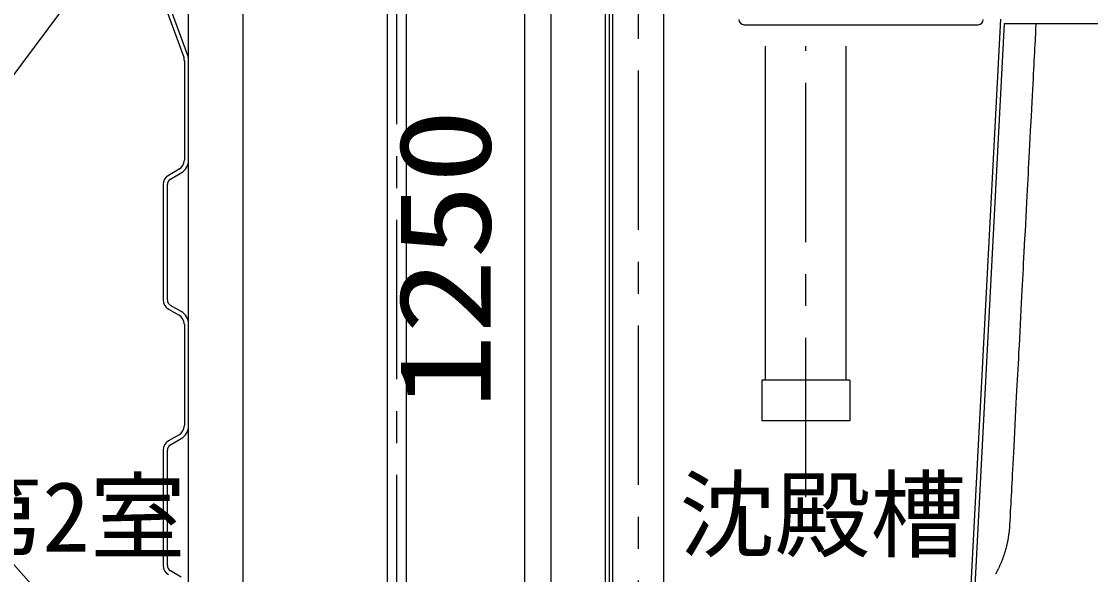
# Model space of a CAD drawing. Units: millimetres, scale not verified. Extents: x -22839 to 8910, y -6308 to 6308.
# Drawn here: x -4987 to -3981, y -2811 to -2290 of the extents above; entities that cross this region are included whole.
import ezdxf
from ezdxf.enums import TextEntityAlignment as Align

# ---------------------------------------------------------------- set-up
doc = ezdxf.new("R2010")
doc.units = ezdxf.units.MM
doc.header["$LTSCALE"] = 30
doc.linetypes.add('CHAIN1', pattern=[8, 5, -1, 1, -1])
doc.layers.add('0-1_空気管', color=3, linetype='Continuous', lineweight=25)
doc.layers.add('0-F_00クル-フ-6寸法', color=132, linetype='Continuous', lineweight=25)
doc.styles.add('ＭＳ ゴシック', font='')
doc.styles.get('ＭＳ ゴシック').set_extended_font_data('MS Gothic')

msp = doc.modelspace()

# ---------------------------------------------------------------- linework, layer by layer
at = {"layer": '0-1_空気管', "linetype": 'CHAIN1'}
for p, q in [((-4406.97, -1616.36), (-4406.97, -3146.37)), ((-4633.97, -3106.88), (-4633.97, -1646.79)), ((-4249.3, -2737.88), (-4249.3, -2313.42))]:
    msp.add_line(p, q, dxfattribs=at)
at = {"layer": '0-1_空気管'}
for p, q in [((-4488.97, -3052.88), (-4488.97, -1655)), ((-4778.97, -1697.9), (-4778.97, -3052.88)), ((-4642.97, -3031.88), (-4642.97, -1702.68)), ((-4624.97, -3031.88), (-4624.97, -1702.68)), ((-4829.97, -3099.6), (-4829.97, -1719.04)), ((-4437.97, -1725), (-4437.97, -3116.97)), ((-4433.97, -3120.76), (-4433.97, -1725)), ((-4382.97, -3117.88), (-4382.97, -1806.88)), ((-5341.57, -2804.85), (-4880.65, -2187.88)), ((-4881.1, -2195.76), (-4834.57, -2323.6)), ((-4830.82, -2322.23), (-4877.34, -2194.4)), ((-4307.3, -2293.17), (-4087.3, -2293.17)), ((-4287.3, -2627.88), (-4287.3, -2313.42)), ((-4211.3, -2627.88), (-4211.3, -2313.42)), ((-4833.97, -2327.02), (-4833.97, -2420.56)), ((-5341.57, -2411.34), (-4876.7, -2933.69)), ((-4838.97, -2429.22), (-4848.97, -2434.99)), ((-4846.97, -2438.46), (-4836.97, -2432.68)), ((-4853.97, -2443.65), (-4853.97, -2552.11)), ((-4849.97, -2552.11), (-4849.97, -2443.65)), ((-4848.97, -2560.77), (-4838.97, -2566.54)), ((-4836.97, -2563.08), (-4846.97, -2557.3)), ((-4833.97, -2575.2), (-4833.97, -2670.56)), ((-4207.8, -2627.88), (-4290.8, -2627.88)), ((-4290.8, -2627.88), (-4290.8, -2665.88)), ((-4207.8, -2627.88), (-4207.8, -2665.88)), ((-4207.8, -2665.88), (-4290.8, -2665.88)), ((-4838.97, -2679.22), (-4848.97, -2684.99)), ((-4846.97, -2688.46), (-4836.97, -2682.69)), ((-4853.97, -2693.65), (-4853.97, -2802.11)), ((-4849.97, -2802.11), (-4849.97, -2693.65)), ((-4836.97, -2813.08), (-4846.97, -2807.3))]:
    msp.add_line(p, q, dxfattribs=at)
for points in [[(-4382.97, -3117.88), (-4430.97, -3117.88), (-4430.97, -1806.88)], [(-4066.11, -2287.88), (-4095.27, -2844.26)], [(-4091.32, -2845.43), (-4062.31, -2291.88), (-3958.97, -2291.88)], [(-4032.8, -2291.88), (-4033.08, -2297.13), (-4033.19, -2299.33), (-4033.33, -2301.96), (-4033.49, -2304.97), (-4033.66, -2308.28), (-4033.85, -2311.84), (-4034.05, -2315.57), (-4034.25, -2319.44), (-4034.45, -2323.36), (-4034.66, -2327.31), (-4034.87, -2331.32), (-4035.09, -2335.45), (-4035.31, -2339.76), (-4035.55, -2344.32), (-4035.81, -2349.19), (-4036.09, -2354.43), (-4036.38, -2360.09), (-4036.7, -2366.22), (-4037.05, -2372.72), (-4037.4, -2379.46), (-4038.12, -2393.19), (-4038.47, -2399.94), (-4038.82, -2406.43), (-4039.14, -2412.56), (-4039.44, -2418.24), (-4039.72, -2423.55), (-4039.98, -2428.61), (-4040.24, -2433.55), (-4040.5, -2438.49), (-4040.77, -2443.55), (-4041.04, -2448.86), (-4041.34, -2454.54), (-4041.66, -2460.67), (-4042, -2467.17), (-4042.36, -2473.91), (-4042.72, -2480.77), (-4043.08, -2487.64), (-4043.43, -2494.38), (-4043.77, -2500.88)], [(-4043.77, -2500.88), (-4044.1, -2507.01), (-4044.4, -2512.69), (-4044.67, -2518), (-4044.94, -2523.06), (-4045.2, -2528), (-4045.46, -2532.94), (-4045.72, -2538), (-4046, -2543.31), (-4046.3, -2548.99), (-4046.62, -2555.11), (-4046.96, -2561.61), (-4047.32, -2568.36), (-4048.04, -2582.09), (-4048.39, -2588.83), (-4048.73, -2595.33), (-4049.05, -2601.46), (-4049.35, -2607.13), (-4049.63, -2612.44), (-4049.9, -2617.5), (-4050.16, -2622.45), (-4050.42, -2627.39), (-4050.68, -2632.45), (-4050.96, -2637.76), (-4051.26, -2643.43), (-4051.58, -2649.56), (-4051.92, -2656.06), (-4052.27, -2662.8), (-4052.64, -2669.67), (-4053, -2676.54), (-4053.35, -2683.28), (-4053.69, -2689.78), (-4054.01, -2695.9), (-4054.31, -2701.57), (-4054.59, -2706.81), (-4054.84, -2711.68), (-4055.08, -2716.24), (-4055.31, -2720.55), (-4055.52, -2724.68), (-4055.73, -2728.69)], [(-4055.73, -2728.69), (-4055.94, -2732.63), (-4056.15, -2736.56), (-4056.35, -2740.42), (-4056.55, -2744.17), (-4056.73, -2747.72), (-4056.91, -2751.03), (-4057.06, -2754.03), (-4057.2, -2756.67), (-4057.59, -2764.12), (-4057.62, -2764.66), (-4057.63, -2764.89), (-4057.65, -2765.17), (-4057.67, -2765.47), (-4057.69, -2765.82), (-4057.71, -2766.19), (-4057.73, -2766.58), (-4057.76, -2766.98), (-4057.79, -2767.38), (-4057.82, -2767.8), (-4057.86, -2768.21), (-4057.9, -2768.64), (-4057.94, -2769.09), (-4057.99, -2769.56), (-4058.05, -2770.06), (-4058.12, -2770.61), (-4058.19, -2771.19), (-4058.27, -2771.82), (-4058.37, -2772.5), (-4058.46, -2773.19), (-4058.56, -2773.9), (-4058.67, -2774.61), (-4058.77, -2775.3), (-4058.88, -2775.97), (-4058.98, -2776.6), (-4059.07, -2777.19), (-4059.16, -2777.74), (-4059.26, -2778.25), (-4059.35, -2778.76), (-4059.45, -2779.26)], [(-4059.45, -2779.26), (-4059.56, -2779.78), (-4059.67, -2780.31), (-4059.8, -2780.89), (-4059.94, -2781.51), (-4060.09, -2782.17), (-4060.26, -2782.85), (-4060.42, -2783.54), (-4060.59, -2784.23), (-4060.75, -2784.91), (-4060.92, -2785.56), (-4061.07, -2786.17), (-4061.22, -2786.74), (-4061.36, -2787.27), (-4061.64, -2788.27), (-4061.78, -2788.75), (-4061.93, -2789.25), (-4062.1, -2789.77), (-4062.28, -2790.33), (-4062.47, -2790.93), (-4062.68, -2791.56), (-4062.9, -2792.22), (-4063.12, -2792.89), (-4063.35, -2793.55), (-4063.58, -2794.21), (-4063.8, -2794.84), (-4064.01, -2795.43), (-4064.21, -2795.98), (-4064.4, -2796.49), (-4064.58, -2796.98), (-4064.76, -2797.45), (-4064.95, -2797.92), (-4065.14, -2798.4), (-4065.35, -2798.9), (-4065.58, -2799.44), (-4065.82, -2800.01), (-4066.09, -2800.62), (-4066.37, -2801.25), (-4066.65, -2801.89), (-4066.94, -2802.53)], [(-4066.94, -2802.53), (-4067.22, -2803.15), (-4067.49, -2803.76), (-4067.75, -2804.32), (-4068, -2804.85), (-4068.22, -2805.33), (-4068.44, -2805.77), (-4068.64, -2806.19), (-4068.84, -2806.58), (-4069.03, -2806.95), (-4069.21, -2807.31), (-4069.59, -2808.01), (-4069.77, -2808.35), (-4069.95, -2808.68), (-4070.12, -2808.99), (-4070.28, -2809.29), (-4070.43, -2809.55), (-4070.56, -2809.78), (-4070.92, -2810.43)]]:
    msp.add_lwpolyline(points, dxfattribs=at)
for centre, radius, start, end in [((-4307.3, -2288.17), 5, 180, 270), ((-4087.3, -2288.17), 5, 270, 0), ((-4843.97, -2327.02), 10, 0, 20), ((-4843.97, -2327.02), 14, 0, 20), ((-4843.97, -2420.56), 10, 300, 0), ((-4843.97, -2420.56), 14, 300, 0), ((-4843.97, -2443.65), 10, 119.99998, 179.99998), ((-4843.97, -2443.65), 6, 119.99998, 179.99998), ((-4843.97, -2552.11), 10, 180, 240), ((-4843.97, -2552.11), 6, 180, 240), ((-4843.97, -2575.2), 14, 0, 59.99997), ((-4843.97, -2575.2), 10, 0, 59.99997), ((-4843.97, -2670.56), 10, 300, 0), ((-4843.97, -2670.56), 14, 300, 0), ((-4843.97, -2693.65), 10, 119.99998, 179.99998), ((-4843.97, -2693.65), 6, 119.99998, 179.99998), ((-4843.97, -2802.11), 10, 180, 240), ((-4843.97, -2802.11), 6, 180, 240)]:
    msp.add_arc(centre, radius, start, end, dxfattribs=at)
at = {"layer": '0-F_00クル-フ-6寸法', "color": 4}
msp.add_line((-4513.99, -1887.88), (-4513.99, -3137.88), dxfattribs=at)

# ---------------------------------------------------------------- texts
at = {"layer": '0-1_空気管', "color": 4, "style": 'ＭＳ ゴシック'}
for s, p in [('嫌気ろ床槽第2室', (-5507.67, -2808.8)), ('沈殿槽', (-4368.5, -2807.04))]:
    msp.add_text(s, height=65.98, dxfattribs=at).set_placement(p, align=Align.BOTTOM_LEFT)
at = {"layer": '0-F_00クル-フ-6寸法', "color": 3, "style": 'ＭＳ ゴシック', "width": 1.2}
msp.add_text('1250', height=86.66, rotation=90, dxfattribs=at).set_placement((-4519.84, -2655.17), align=Align.BOTTOM_LEFT)

doc.saveas('drawing.dxf')
